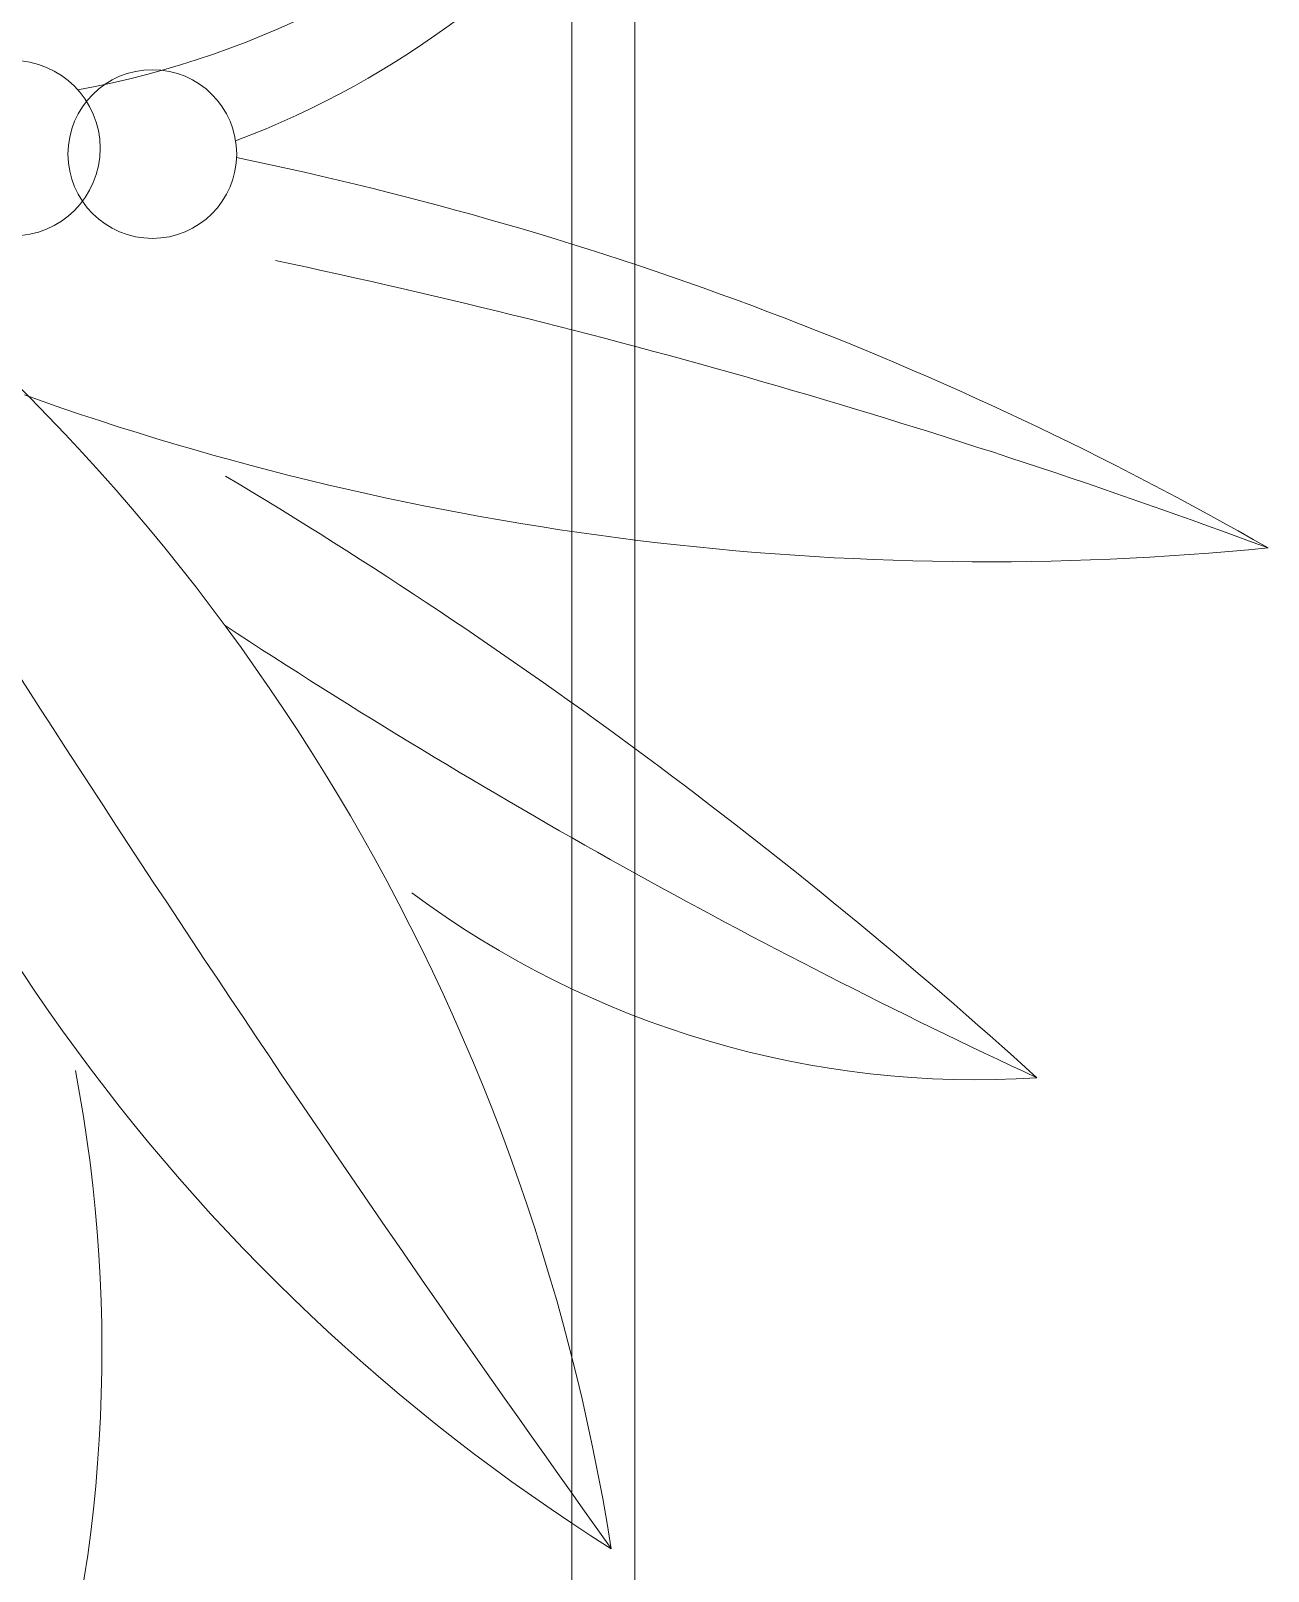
# Model space of a CAD drawing. Header units: millimetres. Extents: x 46404 to 154333, y -1327 to 55734.
# Drawn here: x 60666.7 to 60863.1, y 50886.3 to 51130.9 of the extents above; entities that cross this region are included whole.
import ezdxf

# ---------------------------------------------------------------- set-up
doc = ezdxf.new("R2010")
doc.units = ezdxf.units.MM
for name, color, linetype, lineweight in [('A-WALL', 113, 'Continuous', 18), ('G-IMPT-2', 8, 'Continuous', 18), ('L-PLNT', 71, 'Continuous', 18)]:
    doc.layers.add(name, color=color, linetype=linetype, lineweight=lineweight)

# ---------------------------------------------------------------- blocks, each defined once
blk = doc.blocks.new('CAY DUA VAN PHAT - CAY DUA VAN PHAT_dwg-2253781-TKCS_RAMP NKT 1 - MẶT BẰNG')
at = {"layer": 'G-IMPT-2'}
for centre, radius in [((-126.9, 398.7), 27.88), ((-125.07, 354.24), 26.78)]:
    blk.add_circle(centre, radius, dxfattribs=at)
for centre, radius, start, end in [((-208.71, -123.73), 622.53, 32.2613, 76.62972), ((421.34, 867.87), 667.4, 217.05305, 261.06763), ((-3546.81, -5190.94), 6639.96, 54.408023, 58.453572), ((-904.34, 89.18), 908.72, 354.36811, 19.65628), ((254.56, 841.1), 470.86, 259.1512, 287.8197), ((-437.85, 432.23), 297.42, 282.004, 349.47), ((-401.04, 430.96), 290.72, 274.943, 339.2141), ((1370.35, 1164.74), 1623.62, 210.89916, 222.23434), ((-1680.14, -787.22), 2038.89, 24.96732, 33.2653), ((960.91, 550.93), 1107.65, 191.63825, 209.82735), ((2080.78, 773.22), 2219.8, 191.90827, 200.38503), ((-131.34, 92.71), 300.17, 356.3118, 36.6378)]:
    blk.add_arc(centre, radius, start, end, dxfattribs=at)
blk = doc.blocks.new('CAY DUA VAN PHAT - CAY DUA VAN PHAT_dwg-V4-TKCS_RAMP NKT 1 - MẶT BẰNG')
at = {"layer": 'G-IMPT-2'}
for centre, radius in [((-126.9, 398.7), 27.88), ((-125.07, 354.24), 26.78)]:
    blk.add_circle(centre, radius, dxfattribs=at)
for centre, radius, start, end in [((-208.71, -123.73), 622.53, 32.2613, 76.62972), ((421.34, 867.87), 667.4, 217.05305, 261.06763), ((-3546.81, -5190.94), 6639.96, 54.408023, 58.453572), ((-904.34, 89.18), 908.72, 354.36811, 19.65628), ((254.56, 841.1), 470.86, 259.1512, 287.8197), ((-437.85, 432.23), 297.42, 282.004, 349.47), ((-401.04, 430.96), 290.72, 274.943, 339.2141), ((1370.35, 1164.74), 1623.62, 210.89916, 222.23434), ((-1680.14, -787.22), 2038.89, 24.96732, 33.2653), ((960.91, 550.93), 1107.65, 191.63825, 209.82735), ((2080.78, 773.22), 2219.8, 191.90827, 200.38503), ((-131.34, 92.71), 300.17, 356.3118, 36.6378)]:
    blk.add_arc(centre, radius, start, end, dxfattribs=at)
blk = doc.blocks.new('CAY DUA VAN PHAT - CAY DUA VAN PHAT-V5-TKCS_RAMP NKT 1 - MẶT BẰNG')
at = {"extrusion": (0, 0, -1), "xscale": 0.5, "yscale": 0.5, "zscale": -0.5, "rotation": 180}
for name in ['CAY DUA VAN PHAT - CAY DUA VAN PHAT_dwg-2253781-TKCS_RAMP NKT 1 - MẶT BẰNG', 'CAY DUA VAN PHAT - CAY DUA VAN PHAT_dwg-V4-TKCS_RAMP NKT 1 - MẶT BẰNG']:
    blk.add_blockref(name, (151.82, 370.52), dxfattribs=at)

msp = doc.modelspace()

# ---------------------------------------------------------------- linework, layer by layer
at = {"layer": 'A-WALL'}
for p, q in [((60752.56, 54456.42), (60752.56, 50557.93)), ((60762.56, 54456.42), (60762.56, 50547.93))]:
    msp.add_line(p, q, dxfattribs=at)

# ---------------------------------------------------------------- block references
at = {"layer": 'L-PLNT', "rotation": 270.0000000000003}
msp.add_blockref('CAY DUA VAN PHAT - CAY DUA VAN PHAT-V5-TKCS_RAMP NKT 1 - MẶT BẰNG', (60492.56, 50896.94), dxfattribs=at)

doc.saveas('drawing.dxf')
